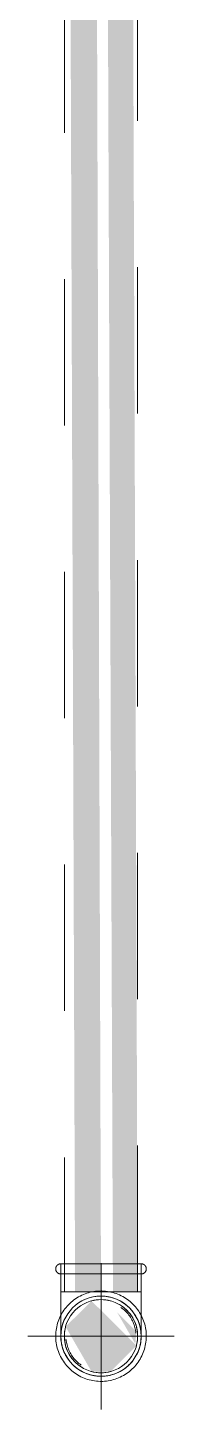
# Model space of a CAD drawing. Header units: metres. Extents: x 149 to 429, y -3 to 162.
# Drawn here: x 355.098 to 355.198, y 95.192 to 96.136 of the extents above; entities that cross this region are included whole.
import ezdxf

# ---------------------------------------------------------------- set-up
doc = ezdxf.new("R2010")
doc.units = ezdxf.units.M
doc.linetypes.add('Aligning Line', pattern=[0.012, 0.006, -0.006])
doc.layers.add('P-PIPE', color=7, linetype='Continuous', lineweight=5)
doc.layers.add('P-PIPE-CNTR', color=7, linetype='Continuous', lineweight=5)

# ---------------------------------------------------------------- blocks, each defined once
blk = doc.blocks.new('AÇO_Cotovelo 90 45 - AÇO_Cotovelo 90 45-V118-TÉRREO 1_20 - Dependente 2')
at = {"layer": 'P-PIPE', "true_color": 0x7f7f7f}
blk.add_hatch(color=8, dxfattribs=at).paths.add_polyline_path([(148.76613, 95.23676), (148.76687, 95.24521), (148.75359, 95.25849)])
at = {"layer": 'P-PIPE'}
for p, q in [((148.71532, 95.29146), (148.71532, 95.27236)), ((148.74272, 95.29146), (148.71532, 95.29146)), ((148.77012, 95.29146), (148.74272, 95.29146)), ((148.77012, 95.27236), (148.77012, 95.29146)), ((148.71532, 95.27236), (148.74272, 95.27236)), ((148.74272, 95.27236), (148.71532, 95.27236)), ((148.74272, 95.27236), (148.77012, 95.27236)), ((148.77012, 95.27236), (148.74272, 95.27236))]:
    blk.add_line(p, q, dxfattribs=at)
at = {"layer": 'P-PIPE', "flags": 128}
for points in [[(148.71182, 95.28796), (148.71182, 95.2881), (148.71183, 95.28824), (148.71184, 95.28838), (148.71186, 95.28852), (148.71189, 95.28865), (148.71192, 95.28879), (148.71195, 95.28893), (148.712, 95.28906), (148.71204, 95.28919), (148.71209, 95.28932), (148.71215, 95.28945), (148.71221, 95.28957), (148.71228, 95.2897), (148.71235, 95.28982), (148.71243, 95.28993), (148.71251, 95.29005), (148.7126, 95.29016), (148.71269, 95.29027), (148.71278, 95.29037), (148.71288, 95.29047), (148.71298, 95.29056), (148.71309, 95.29066), (148.7132, 95.29074), (148.71331, 95.29083), (148.71343, 95.2909), (148.71355, 95.29098), (148.71367, 95.29105), (148.71379, 95.29111), (148.71392, 95.29117), (148.71405, 95.29122), (148.71418, 95.29127), (148.71431, 95.29131), (148.71445, 95.29135), (148.71459, 95.29138), (148.71472, 95.29141), (148.71486, 95.29143), (148.715, 95.29144), (148.71514, 95.29145), (148.71528, 95.29146), (148.71532, 95.29146)], [(148.71532, 95.28446), (148.71518, 95.28446), (148.71504, 95.28447), (148.7149, 95.28448), (148.71476, 95.2845), (148.71462, 95.28453), (148.71449, 95.28456), (148.71435, 95.28459), (148.71422, 95.28464), (148.71409, 95.28468), (148.71396, 95.28473), (148.71383, 95.28479), (148.7137, 95.28485), (148.71358, 95.28492), (148.71346, 95.28499), (148.71334, 95.28507), (148.71323, 95.28515), (148.71312, 95.28524), (148.71301, 95.28533), (148.71291, 95.28542), (148.71281, 95.28552), (148.71271, 95.28562), (148.71262, 95.28573), (148.71253, 95.28584), (148.71245, 95.28595), (148.71237, 95.28607), (148.7123, 95.28619), (148.71223, 95.28631), (148.71217, 95.28643), (148.71211, 95.28656), (148.71206, 95.28669), (148.71201, 95.28682), (148.71196, 95.28696), (148.71193, 95.28709), (148.7119, 95.28723), (148.71187, 95.28736), (148.71185, 95.2875), (148.71183, 95.28764), (148.71182, 95.28778), (148.71182, 95.28792), (148.71182, 95.28796)], [(148.74272, 95.29146), (148.74162, 95.29146), (148.74053, 95.29146), (148.73944, 95.29146), (148.73835, 95.29146), (148.73727, 95.29146), (148.7362, 95.29146), (148.73515, 95.29146), (148.7341, 95.29146), (148.73307, 95.29146), (148.73205, 95.29146), (148.73105, 95.29146), (148.73007, 95.29146), (148.7291, 95.29146), (148.72816, 95.29146), (148.72725, 95.29146), (148.72635, 95.29146), (148.72549, 95.29146), (148.72465, 95.29146), (148.72384, 95.29146), (148.72306, 95.29146), (148.72231, 95.29146), (148.7216, 95.29146), (148.72092, 95.29146), (148.72027, 95.29146), (148.71966, 95.29146), (148.71909, 95.29146), (148.71855, 95.29146), (148.71806, 95.29146), (148.7176, 95.29146), (148.71718, 95.29146), (148.7168, 95.29146), (148.71647, 95.29146), (148.71618, 95.29146), (148.71592, 95.29146), (148.71572, 95.29146), (148.71555, 95.29146), (148.71543, 95.29146), (148.71535, 95.29146), (148.71532, 95.29146)], [(148.71534, 95.29146), (148.71541, 95.29146), (148.71552, 95.29146), (148.71567, 95.29146), (148.71586, 95.29146), (148.7161, 95.29146), (148.71639, 95.29146), (148.71671, 95.29146), (148.71707, 95.29146), (148.71748, 95.29146), (148.71793, 95.29146), (148.71841, 95.29146)], [(148.7701, 95.29146), (148.77003, 95.29146), (148.76992, 95.29146), (148.76977, 95.29146), (148.76957, 95.29146), (148.76933, 95.29146), (148.76905, 95.29146), (148.76873, 95.29146), (148.76836, 95.29146), (148.76796, 95.29146), (148.76751, 95.29146), (148.76702, 95.29146), (148.7665, 95.29146), (148.76593, 95.29146), (148.76533, 95.29146), (148.7647, 95.29146), (148.76402, 95.29146), (148.76332, 95.29146), (148.76258, 95.29146), (148.76181, 95.29146), (148.76101, 95.29146), (148.76018, 95.29146), (148.75932, 95.29146), (148.75843, 95.29146), (148.75752, 95.29146), (148.75659, 95.29146), (148.75563, 95.29146), (148.75466, 95.29146), (148.75366, 95.29146), (148.75265, 95.29146), (148.75162, 95.29146), (148.75057, 95.29146), (148.74952, 95.29146), (148.74845, 95.29146), (148.74738, 95.29146), (148.74629, 95.29146), (148.7452, 95.29146), (148.74411, 95.29146), (148.74301, 95.29146), (148.74272, 95.29146)], [(148.76688, 95.29146), (148.76738, 95.29146), (148.76784, 95.29146), (148.76826, 95.29146), (148.76863, 95.29146), (148.76897, 95.29146), (148.76926, 95.29146), (148.76951, 95.29146), (148.76972, 95.29146), (148.76988, 95.29146), (148.77001, 95.29146), (148.77008, 95.29146), (148.77012, 95.29146)], [(148.77012, 95.29146), (148.77026, 95.29146), (148.7704, 95.29145), (148.77054, 95.29143), (148.77068, 95.29141), (148.77081, 95.29139), (148.77095, 95.29136), (148.77109, 95.29132), (148.77122, 95.29128), (148.77135, 95.29123), (148.77148, 95.29118), (148.77161, 95.29113), (148.77173, 95.29106), (148.77186, 95.291), (148.77198, 95.29092), (148.77209, 95.29085), (148.77221, 95.29077), (148.77232, 95.29068), (148.77243, 95.29059), (148.77253, 95.2905), (148.77263, 95.2904), (148.77272, 95.29029), (148.77282, 95.29019), (148.7729, 95.29008), (148.77299, 95.28997), (148.77306, 95.28985), (148.77314, 95.28973), (148.7732, 95.28961), (148.77327, 95.28948), (148.77333, 95.28936), (148.77338, 95.28923), (148.77343, 95.2891), (148.77347, 95.28896), (148.77351, 95.28883), (148.77354, 95.28869), (148.77357, 95.28855), (148.77359, 95.28842), (148.7736, 95.28828), (148.77361, 95.28814), (148.77362, 95.288), (148.77362, 95.28796)], [(148.77362, 95.28796), (148.77362, 95.28782), (148.77361, 95.28768), (148.77359, 95.28754), (148.77357, 95.2874), (148.77355, 95.28726), (148.77352, 95.28713), (148.77348, 95.28699), (148.77344, 95.28686), (148.77339, 95.28673), (148.77334, 95.2866), (148.77328, 95.28647), (148.77322, 95.28634), (148.77316, 95.28622), (148.77308, 95.2861), (148.77301, 95.28598), (148.77293, 95.28587), (148.77284, 95.28576), (148.77275, 95.28565), (148.77265, 95.28555), (148.77256, 95.28545), (148.77245, 95.28535), (148.77235, 95.28526), (148.77224, 95.28517), (148.77213, 95.28509), (148.77201, 95.28501), (148.77189, 95.28494), (148.77177, 95.28487), (148.77164, 95.28481), (148.77152, 95.28475), (148.77139, 95.2847), (148.77125, 95.28465), (148.77112, 95.28461), (148.77099, 95.28457), (148.77085, 95.28454), (148.77071, 95.28451), (148.77057, 95.28449), (148.77044, 95.28447), (148.7703, 95.28446), (148.77016, 95.28446), (148.77012, 95.28446)], [(148.71855, 95.28446), (148.71806, 95.28446), (148.7176, 95.28446), (148.71718, 95.28446), (148.7168, 95.28446), (148.71647, 95.28446), (148.71618, 95.28446), (148.71592, 95.28446), (148.71572, 95.28446), (148.71555, 95.28446), (148.71543, 95.28446), (148.71535, 95.28446), (148.71532, 95.28446)], [(148.71534, 95.28446), (148.71541, 95.28446), (148.71552, 95.28446), (148.71567, 95.28446), (148.71586, 95.28446), (148.7161, 95.28446), (148.71639, 95.28446), (148.71671, 95.28446), (148.71707, 95.28446), (148.71748, 95.28446), (148.71793, 95.28446), (148.71841, 95.28446), (148.71894, 95.28446), (148.7195, 95.28446), (148.7201, 95.28446), (148.72074, 95.28446), (148.72141, 95.28446), (148.72212, 95.28446), (148.72286, 95.28446), (148.72363, 95.28446), (148.72443, 95.28446), (148.72526, 95.28446), (148.72612, 95.28446), (148.727, 95.28446), (148.72791, 95.28446), (148.72885, 95.28446), (148.7298, 95.28446), (148.73078, 95.28446), (148.73178, 95.28446), (148.73279, 95.28446), (148.73382, 95.28446), (148.73486, 95.28446), (148.73592, 95.28446), (148.73698, 95.28446), (148.73806, 95.28446), (148.73914, 95.28446), (148.74023, 95.28446), (148.74133, 95.28446), (148.74242, 95.28446), (148.74272, 95.28446)], [(148.74272, 95.28446), (148.74381, 95.28446), (148.74491, 95.28446), (148.746, 95.28446), (148.74708, 95.28446), (148.74816, 95.28446), (148.74923, 95.28446), (148.75029, 95.28446), (148.75134, 95.28446), (148.75237, 95.28446), (148.75339, 95.28446), (148.75439, 95.28446), (148.75537, 95.28446), (148.75633, 95.28446), (148.75727, 95.28446), (148.75819, 95.28446), (148.75908, 95.28446), (148.75995, 95.28446), (148.76079, 95.28446), (148.76159, 95.28446), (148.76237, 95.28446), (148.76312, 95.28446), (148.76384, 95.28446), (148.76452, 95.28446), (148.76516, 95.28446), (148.76577, 95.28446), (148.76635, 95.28446), (148.76688, 95.28446), (148.76738, 95.28446), (148.76784, 95.28446), (148.76826, 95.28446), (148.76863, 95.28446), (148.76897, 95.28446), (148.76926, 95.28446), (148.76951, 95.28446), (148.76972, 95.28446), (148.76988, 95.28446), (148.77001, 95.28446), (148.77008, 95.28446), (148.77012, 95.28446)], [(148.7701, 95.28446), (148.77003, 95.28446), (148.76992, 95.28446), (148.76977, 95.28446), (148.76957, 95.28446), (148.76933, 95.28446), (148.76905, 95.28446), (148.76873, 95.28446), (148.76836, 95.28446), (148.76796, 95.28446), (148.76751, 95.28446), (148.76702, 95.28446)], [(148.74272, 95.27286), (148.74148, 95.27283), (148.74025, 95.27276), (148.73902, 95.27264), (148.7378, 95.27246), (148.73658, 95.27224), (148.73537, 95.27197), (148.73418, 95.27166), (148.733, 95.27129), (148.73183, 95.27088), (148.73068, 95.27042), (148.72956, 95.26992), (148.72845, 95.26937), (148.72736, 95.26877), (148.7263, 95.26814), (148.72527, 95.26746), (148.72426, 95.26674), (148.72329, 95.26599), (148.72234, 95.26519), (148.72143, 95.26436), (148.72055, 95.26349), (148.71971, 95.26258), (148.7189, 95.26165), (148.71813, 95.26068), (148.7174, 95.25968), (148.71672, 95.25865), (148.71607, 95.2576), (148.71547, 95.25652), (148.7149, 95.25542), (148.71439, 95.2543), (148.71392, 95.25316), (148.71349, 95.25199), (148.71312, 95.25082), (148.71278, 95.24963), (148.7125, 95.24842), (148.71227, 95.24721), (148.71208, 95.24599), (148.71195, 95.24476), (148.71186, 95.24353), (148.71182, 95.24229), (148.71183, 95.24106), (148.71189, 95.23982), (148.712, 95.23859), (148.71216, 95.23737), (148.71237, 95.23615), (148.71263, 95.23494), (148.71293, 95.23374), (148.71328, 95.23256), (148.71368, 95.23139), (148.71413, 95.23023), (148.71462, 95.2291), (148.71516, 95.22799), (148.71574, 95.2269), (148.71636, 95.22583), (148.71703, 95.22479), (148.71774, 95.22377), (148.71848, 95.22279), (148.71927, 95.22184), (148.72009, 95.22091), (148.72095, 95.22003), (148.72185, 95.21917), (148.72277, 95.21836), (148.72373, 95.21758), (148.72472, 95.21684), (148.72574, 95.21614), (148.72679, 95.21548), (148.72786, 95.21486), (148.72896, 95.21429), (148.73007, 95.21376), (148.73121, 95.21328), (148.73237, 95.21284), (148.73354, 95.21245), (148.73473, 95.21211), (148.73593, 95.21181), (148.73714, 95.21157), (148.73836, 95.21137), (148.73958, 95.21122), (148.74082, 95.21112), (148.74205, 95.21107), (148.74272, 95.21106)], [(148.71532, 95.24196), (148.71532, 95.24198), (148.71532, 95.24206), (148.71532, 95.24218), (148.71532, 95.24235), (148.71532, 95.24256), (148.71532, 95.24283), (148.71532, 95.24314), (148.71532, 95.2435), (148.71532, 95.24391), (148.71532, 95.24436), (148.71532, 95.24485), (148.71532, 95.24539), (148.71532, 95.24598), (148.71532, 95.2466), (148.71532, 95.24727), (148.71532, 95.24797), (148.71532, 95.24872), (148.71532, 95.2495), (148.71532, 95.25032), (148.71532, 95.25118), (148.71532, 95.25207), (148.71532, 95.25299), (148.71532, 95.25394), (148.71532, 95.25492), (148.71532, 95.25593), (148.71532, 95.25697), (148.71532, 95.25803), (148.71532, 95.25911), (148.71532, 95.26022), (148.71532, 95.26134), (148.71532, 95.26248), (148.71532, 95.26364), (148.71532, 95.26481), (148.71532, 95.266), (148.71532, 95.26719), (148.71532, 95.26839), (148.71532, 95.2696), (148.71532, 95.27081), (148.71532, 95.27203), (148.71532, 95.27236)], [(148.74272, 95.21106), (148.74395, 95.21108), (148.74519, 95.21116), (148.74642, 95.21128), (148.74764, 95.21145), (148.74886, 95.21167), (148.75006, 95.21194), (148.75126, 95.21226), (148.75244, 95.21263), (148.7536, 95.21304), (148.75475, 95.2135), (148.75588, 95.214), (148.75699, 95.21455), (148.75807, 95.21514), (148.75913, 95.21578), (148.76017, 95.21646), (148.76117, 95.21717), (148.76215, 95.21793), (148.76309, 95.21873), (148.76401, 95.21956), (148.76488, 95.22043), (148.76573, 95.22133), (148.76653, 95.22227), (148.7673, 95.22324), (148.76803, 95.22424), (148.76872, 95.22526), (148.76937, 95.22632), (148.76997, 95.22739), (148.77053, 95.2285), (148.77105, 95.22962), (148.77152, 95.23076), (148.77194, 95.23192), (148.77232, 95.2331), (148.77265, 95.23429), (148.77293, 95.23549), (148.77317, 95.23671), (148.77335, 95.23793), (148.77349, 95.23916), (148.77358, 95.24039), (148.77362, 95.24162), (148.7736, 95.24286), (148.77354, 95.2441), (148.77343, 95.24533), (148.77327, 95.24655), (148.77307, 95.24777), (148.77281, 95.24898), (148.77251, 95.25018), (148.77215, 95.25136), (148.77175, 95.25253), (148.77131, 95.25368), (148.77082, 95.25482), (148.77028, 95.25593), (148.7697, 95.25702), (148.76907, 95.25809), (148.76841, 95.25913), (148.7677, 95.26014), (148.76695, 95.26113), (148.76617, 95.26208), (148.76534, 95.263), (148.76448, 95.26389), (148.76359, 95.26474), (148.76266, 95.26556), (148.7617, 95.26634), (148.76071, 95.26708), (148.75969, 95.26778), (148.75865, 95.26844), (148.75758, 95.26905), (148.75648, 95.26962), (148.75536, 95.27015), (148.75423, 95.27064), (148.75307, 95.27107), (148.7519, 95.27146), (148.75071, 95.27181), (148.74951, 95.2721), (148.7483, 95.27235), (148.74708, 95.27255), (148.74585, 95.2727), (148.74462, 95.2728), (148.74339, 95.27285), (148.74272, 95.27286)], [(148.77012, 95.27236), (148.77012, 95.27114), (148.77012, 95.26993), (148.77012, 95.26872), (148.77012, 95.26752), (148.77012, 95.26632), (148.77012, 95.26513), (148.77012, 95.26396), (148.77012, 95.2628), (148.77012, 95.26165), (148.77012, 95.26052), (148.77012, 95.25941), (148.77012, 95.25832), (148.77012, 95.25725), (148.77012, 95.25621), (148.77012, 95.25519), (148.77012, 95.2542), (148.77012, 95.25324), (148.77012, 95.25231), (148.77012, 95.25142), (148.77012, 95.25055), (148.77012, 95.24972), (148.77012, 95.24893), (148.77012, 95.24817), (148.77012, 95.24746), (148.77012, 95.24678), (148.77012, 95.24614), (148.77012, 95.24555), (148.77012, 95.245), (148.77012, 95.24449), (148.77012, 95.24402), (148.77012, 95.24361), (148.77012, 95.24323), (148.77012, 95.24291), (148.77012, 95.24263), (148.77012, 95.2424), (148.77012, 95.24222), (148.77012, 95.24208), (148.77012, 95.242), (148.77012, 95.24196)], [(148.75621, 95.26168), (148.75699, 95.26113), (148.75775, 95.26054), (148.75848, 95.25993), (148.75918, 95.25928), (148.75986, 95.25861), (148.76051, 95.25791), (148.76114, 95.25719), (148.76173, 95.25644), (148.7623, 95.25567), (148.76283, 95.25487), (148.76333, 95.25406), (148.7638, 95.25322), (148.76423, 95.25237), (148.76463, 95.2515), (148.76499, 95.25062), (148.76532, 95.24972), (148.76561, 95.24881), (148.76587, 95.24789), (148.76609, 95.24696), (148.76627, 95.24602), (148.76641, 95.24508), (148.76652, 95.24413)], [(148.74272, 95.21456), (148.74162, 95.21458), (148.74053, 95.21465), (148.73944, 95.21476), (148.73835, 95.21491), (148.73727, 95.2151), (148.7362, 95.21534), (148.73515, 95.21563), (148.7341, 95.21595), (148.73307, 95.21631), (148.73205, 95.21672), (148.73105, 95.21717), (148.73007, 95.21765), (148.7291, 95.21818), (148.72816, 95.21874), (148.72725, 95.21934), (148.72635, 95.21998), (148.72549, 95.22065), (148.72465, 95.22136), (148.72384, 95.2221), (148.72306, 95.22287), (148.72231, 95.22367), (148.7216, 95.2245), (148.72092, 95.22536), (148.72027, 95.22624), (148.71966, 95.22715), (148.71909, 95.22809), (148.71855, 95.22904), (148.71806, 95.23002), (148.7176, 95.23102), (148.71718, 95.23203), (148.7168, 95.23306), (148.71647, 95.2341), (148.71618, 95.23516), (148.71592, 95.23623), (148.71572, 95.2373), (148.71555, 95.23838), (148.71543, 95.23947), (148.71535, 95.24057), (148.71532, 95.24166), (148.71532, 95.24196)], [(148.77012, 95.24196), (148.7701, 95.24086), (148.77003, 95.23977), (148.76992, 95.23868), (148.76977, 95.23759), (148.76957, 95.23651), (148.76933, 95.23545), (148.76905, 95.23439), (148.76873, 95.23334), (148.76836, 95.23231), (148.76796, 95.23129), (148.76751, 95.23029), (148.76702, 95.22931)], [(148.72922, 95.22223), (148.72845, 95.22279), (148.72769, 95.22337), (148.72696, 95.22399), (148.72625, 95.22463), (148.72557, 95.22531), (148.72492, 95.22601), (148.7243, 95.22673), (148.7237, 95.22748), (148.72314, 95.22825), (148.72261, 95.22905), (148.72211, 95.22986), (148.72164, 95.23069), (148.72121, 95.23155), (148.72081, 95.23241), (148.72044, 95.2333), (148.72011, 95.2342), (148.71982, 95.23511), (148.71957, 95.23603), (148.71935, 95.23696), (148.71917, 95.2379), (148.71902, 95.23884), (148.71892, 95.23979)], [(148.7647, 95.2256), (148.76402, 95.22473), (148.76332, 95.22389), (148.76258, 95.22308), (148.76181, 95.2223), (148.76101, 95.22156), (148.76018, 95.22084), (148.75932, 95.22016)], [(148.75563, 95.21779), (148.75466, 95.2173), (148.75366, 95.21684), (148.75265, 95.21642), (148.75162, 95.21604), (148.75057, 95.21571), (148.74952, 95.21542), (148.74845, 95.21517), (148.74738, 95.21496), (148.74629, 95.21479), (148.7452, 95.21467), (148.74411, 95.21459), (148.74301, 95.21456), (148.74272, 95.21456)]]:
    blk.add_lwpolyline(points, dxfattribs=at)
at = {"layer": 'P-PIPE'}
for start, end in [(90, 270), (90, 270), (90, 120), (270, 90), (270, 90), (330, 90), (150, 270), (270, 300)]:
    blk.add_arc((148.74272, 95.24196), 0.0274, start, end, dxfattribs=at)

msp = doc.modelspace()

# ---------------------------------------------------------------- hatches: boundary and pattern name
at = {"layer": 'P-PIPE', "true_color": 0xc0c0c0}
for points in [[(355.14776, 95.27236), (355.14128, 97.36418), (355.12276, 97.36418), (355.13008, 95.27236), (355.14128, 95.27236)], [(355.17276, 95.27236), (355.16543, 97.36418), (355.14776, 97.36418), (355.1559, 95.27236), (355.1719, 95.27236)], [(355.15423, 95.21781), (355.1719, 95.23549), (355.14128, 95.26611), (355.12361, 95.24843), (355.14128, 95.21781)]]:
    msp.add_hatch(color=9, dxfattribs=at).paths.add_polyline_path(points)

# ---------------------------------------------------------------- linework, layer by layer
at = {"layer": 'P-PIPE', "linetype": 'Aligning Line', "lineweight": 15}
for p, q in [((355.12276, 97.36418), (355.12276, 95.27236)), ((355.17276, 95.27236), (355.17276, 97.36418)), ((355.12276, 95.27236), (355.17276, 95.27236))]:
    msp.add_line(p, q, dxfattribs=at)
at = {"layer": 'P-PIPE'}
for start, end in [(90, 180), (90, 105), (0, 90), (75, 90), (0, 60), (165, 180), (180, 270), (180, 240), (270, 0), (345, 0), (255, 270), (270, 285)]:
    msp.add_arc((355.14776, 95.24196), 0.025, start, end, dxfattribs=at)
at = {"layer": 'P-PIPE-CNTR'}
for p, q in [((355.14776, 95.19196), (355.14776, 95.29196)), ((355.09776, 95.24196), (355.19776, 95.24196))]:
    msp.add_line(p, q, dxfattribs=at)

# ---------------------------------------------------------------- block references
at = {"layer": 'P-PIPE'}
msp.add_blockref('AÇO_Cotovelo 90 45 - AÇO_Cotovelo 90 45-V118-TÉRREO 1_20 - Dependente 2', (206.40504, 0), dxfattribs=at)

doc.saveas('drawing.dxf')
